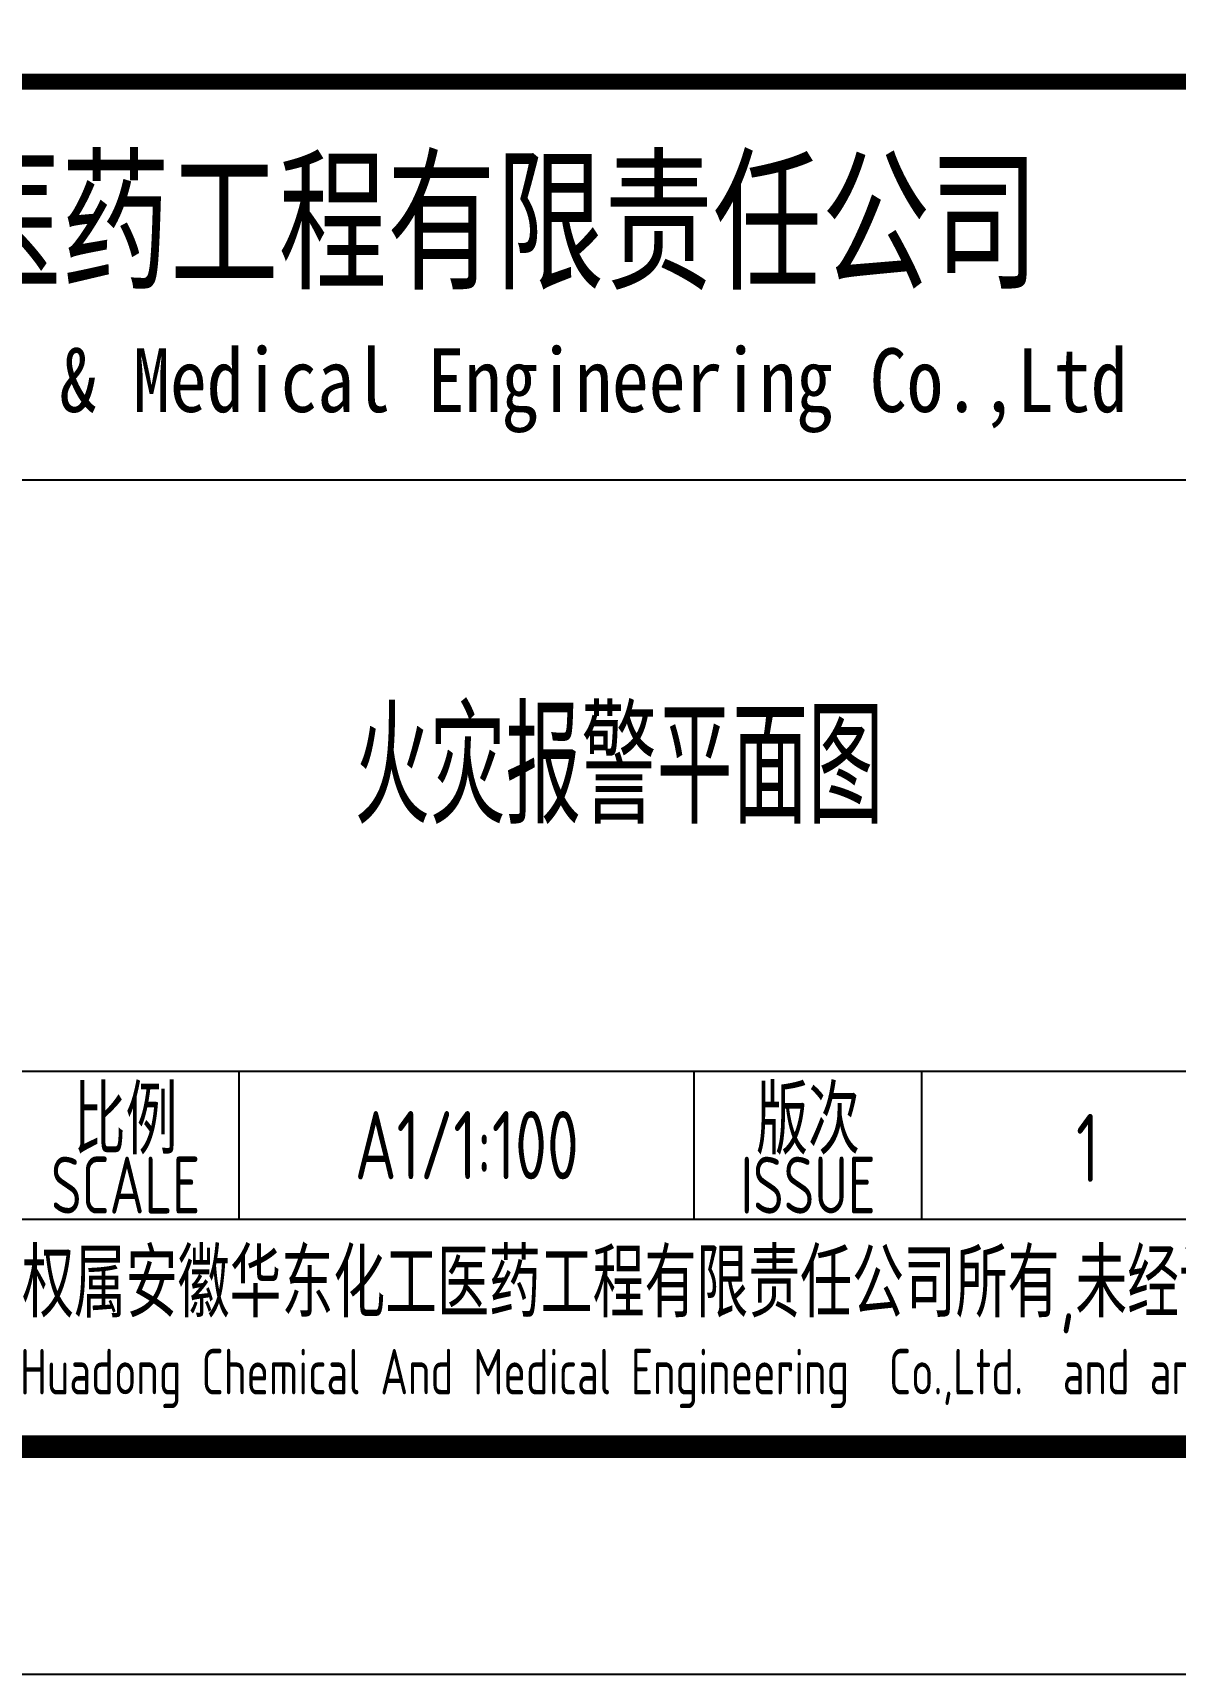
# Model space of a CAD drawing. Extents: x 4532298 to 10139194, y -639876 to -207028.
# Drawn here: x 5105061 to 5110082, y -350159 to -342944 of the extents above; entities that cross this region are included whole.
import ezdxf
from ezdxf.enums import TextEntityAlignment as Align

# ---------------------------------------------------------------- set-up
doc = ezdxf.new("R2010")
doc.units = 0
doc.header["$LTSCALE"] = 1000
doc.header["$MEASUREMENT"] = 0
doc.layers.get('0').update_dxf_attribs({"linetype": 'CONTINUOUS'})
doc.layers.add('PUB_TITLE', color=4, linetype='CONTINUOUS')
doc.styles.add('AHD', font='sceie.shx', dxfattribs={"width": 0.7, "bigfont": 'sceic.shx'})
doc.styles.add('ECEC_TQ_S', font='')
doc.styles.add('sceie', font='sceie.shx', dxfattribs={"width": 0.7, "bigfont": 'sceic.shx'})
doc.styles.get('ECEC_TQ_S').set_extended_font_data('SimSun')

msp = doc.modelspace()

# ---------------------------------------------------------------- linework, layer by layer
for p, q in [((5099468.6, -344908.8), (5117468.6, -344908.8)), ((5099468.6, -347508.8), (5117468.6, -347508.8)), ((5105968.6, -348158.8), (5105968.6, -347508.8)), ((5107968.6, -348158.8), (5107968.6, -347508.8)), ((5108968.6, -348158.8), (5108968.6, -347508.8)), ((5099468.6, -348158.8), (5117468.6, -348158.8)), ((5099468.6, -349158.8), (5117468.6, -349158.8))]:
    msp.add_line(p, q)
msp.add_lwpolyline([(5117468.6, -343158.8, 70, 70, 0), (5099468.6, -343158.8, 70, 70, 0), (5099468.6, -349158.8, 0, 0, 0)], format="xyseb")
at = {"layer": 'PUB_TITLE', "color": 4}
msp.add_lwpolyline([(5034368.6, -350158.8), (5118468.6, -350158.8), (5118468.6, -290758.8), (5034368.6, -290758.8)], close=True, dxfattribs=at)
at = {"layer": 'PUB_TITLE', "color": 4, "const_width": 100}
msp.add_lwpolyline([(5036868.6, -349158.8), (5117468.6, -349158.8), (5117468.6, -291758.8), (5036868.6, -291758.8)], close=True, dxfattribs=at)

# ---------------------------------------------------------------- texts
for s, height, style, width, p in [('安徽华东化工医药工程有限责任公司', 500, 'ECEC_TQ_S', 0.7, (5105663.5, -343758.8)), ('安徽华东化工医药工程有限责任公司', 500, 'ECEC_TQ_S', 0.7, (5105663.5, -343758.8)), ('Anhui Huadong Chemical & Medical Engineering Co.,Ltd', 280, 'ECEC_TQ_S', 0.85, (5105663.5, -344508.8)), ('Anhui Huadong Chemical & Medical Engineering Co.,Ltd', 280, 'ECEC_TQ_S', 0.85, (5105663.5, -344508.8)), ('火灾报警平面图', 500, 'AHD', 0.7, (5107637.5, -346142.9)), ('比例', 300, 'AHD', 0.8, (5105468.6, -347708.8)), ('比例', 300, 'AHD', 0.8, (5105468.6, -347708.8)), ('版次', 300, 'AHD', 0.8, (5108468.6, -347708.8)), ('版次', 300, 'AHD', 0.8, (5108468.6, -347708.8)), ('1', 300, 'sceie', 0.8, (5109698, -347845.8)), ('SCALE', 250, 'AHD', 0.8, (5105468.6, -348008.8)), ('SCALE', 250, 'AHD', 0.8, (5105468.6, -348008.8)), ('ISSUE', 250, 'AHD', 0.8, (5108468.6, -348008.8)), ('ISSUE', 250, 'AHD', 0.8, (5108468.6, -348008.8)), ('本文件专有权属安徽华东化工医药工程有限责任公司所有,未经许可不得复制或转让给第三方', 300, 'AHD', 0.8, (5108468.6, -348458.8)), ('本文件专有权属安徽华东化工医药工程有限责任公司所有,未经许可不得复制或转让给第三方', 300, 'AHD', 0.8, (5108468.6, -348458.8)), ('The proprietary right of this document belongs to Anhui Huadong Chemical And Medical Engineering  Co.,Ltd.  and any replication or transfer to the 3rd. side is forbidden without its permission. ', 200, 'AHD', 0.8, (5108468.6, -348858.8))]:
    msp.add_text(s, height=height, dxfattribs=dict(style=style, width=width)).set_placement(p, align=Align.MIDDLE)
at = {"style": 'AHD', "width": 0.8}
msp.add_attdef('A1/1:100', text='1:100', height=300, dxfattribs=at).set_placement((5106968.6, -347833.8), align=Align.MIDDLE)

doc.saveas('drawing.dxf')
